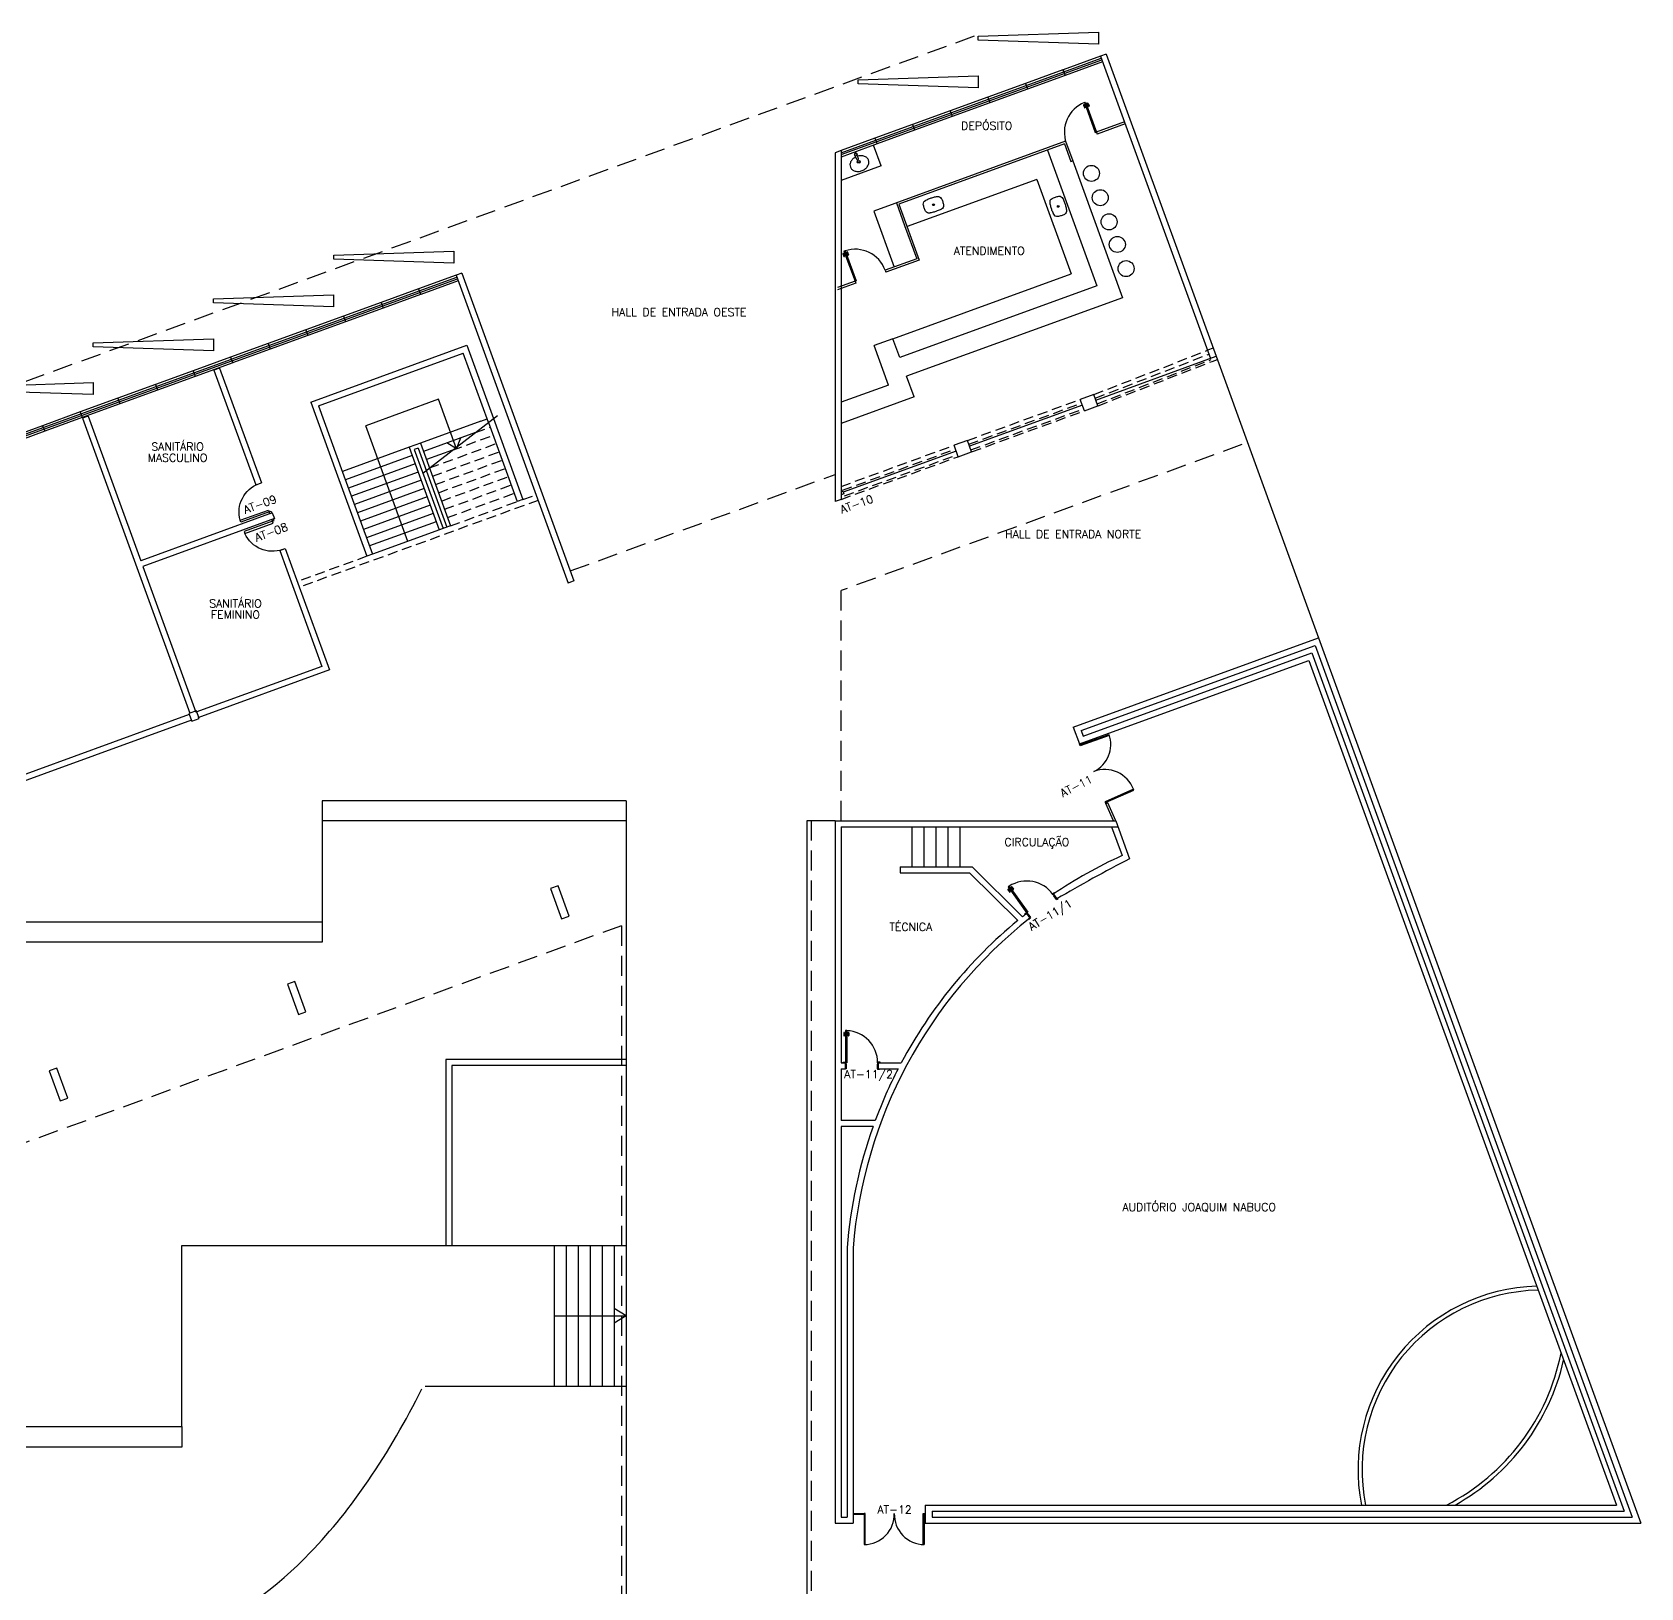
# Model space of a CAD drawing. Header units: millimetres. Extents: x -8036 to 2166, y 1122 to 16128.
# Drawn here: x 2126.18 to 2166.38, y 1157.99 to 1196.86 of the extents above; entities that cross this region are included whole.
import ezdxf
from ezdxf.enums import TextEntityAlignment as Align

# ---------------------------------------------------------------- set-up
doc = ezdxf.new("R2010")
doc.units = ezdxf.units.MM
doc.linetypes.add('DASHED', pattern=[0.75, 0.5, -0.25])
doc.linetypes.add('HIDDEN', pattern=[0.375, 0.25, -0.125])
for name, color, linetype in [('1', 1, 'Continuous'), ('ALVE', 2, 'Continuous'), ('BANCOS', 2, 'Continuous'), ('DIV2', 1, 'Continuous'), ('DIVISORIA', 2, 'Continuous'), ('ENDEREÇO', 2, 'Continuous'), ('ESQUADRIA', 1, 'Continuous'), ('ESTRUTURA', 3, 'Continuous'), ('PC', 1, 'Continuous'), ('PISO', 1, 'Continuous'), ('PORTA', 2, 'Continuous'), ('PROJ', 1, 'HIDDEN'), ('TEXTO', 2, 'Continuous')]:
    doc.layers.add(name, color=color, linetype=linetype)
doc.styles.add('UNB-100', font='simplex.shx', dxfattribs={"height": 0.2})

# ---------------------------------------------------------------- blocks, each defined once
blk = doc.blocks.new('ESQ1', base_point=(1.096, 1.3))
for p, q in [((1.096, 1.3), (1.096, 1.45)), ((1.096, 1.45), (2.096, 1.45)), ((2.096, 1.394), (1.096, 1.394)), ((2.096, 1.351), (1.096, 1.351)), ((1.096, 1.3), (2.096, 1.3)), ((2.096, 1.3), (2.096, 1.45))]:
    blk.add_line(p, q)
blk = doc.blocks.new('PD', base_point=(61, 32.975))
at = {"linetype": 'Continuous'}
for p, q in [((60.9, 33.75), (60.9, 33)), ((60.95, 33.75), (60.9, 33.75)), ((60.95, 33), (60.95, 33.75)), ((60.9, 33), (60.95, 33)), ((60.95, 33), (60.95, 32.95)), ((61, 33), (60.95, 33)), ((61, 32.95), (61, 33)), ((60.95, 32.95), (61, 32.95))]:
    blk.add_line(p, q, dxfattribs=at)
blk.add_arc((60.95, 33.002), 0.75, 93.8224, 180.1275, dxfattribs=at)
blk = doc.blocks.new('PE', base_point=(61.3, 32.975))
at = {"linetype": 'Continuous'}
for p, q in [((61.35, 33), (61.35, 33.75)), ((61.35, 33.75), (61.4, 33.75)), ((61.4, 33.75), (61.4, 33)), ((61.3, 33), (61.35, 33)), ((61.3, 32.95), (61.3, 33)), ((61.35, 33), (61.35, 32.95)), ((61.4, 33), (61.35, 33)), ((61.35, 32.95), (61.3, 32.95))]:
    blk.add_line(p, q, dxfattribs=at)
blk.add_arc((61.35, 33.002), 0.75, 359.8725, 86.1776, dxfattribs=at)
blk = doc.blocks.new('cuba-e-p')
for p, q in [((-0.021, 0.174), (-0.031, 0.051)), ((0.01, 0.183), (-0.011, 0.183)), ((0.02, 0.174), (0.029, 0.051))]:
    blk.add_line(p, q)
blk.add_lwpolyline([(0.022, 0.104, 0.059992), (0.096, 0.119, 0.087531), (0.172, 0.159, 0.105501), (0.226, 0.223, 0.123031), (0.243, 0.293, 0.123031), (0.226, 0.362, 0.105501), (0.172, 0.426, 0.087531), (0.096, 0.467, 0.07802), (0, 0.482, 0.07802), (-0.096, 0.467, 0.087531), (-0.172, 0.426, 0.105501), (-0.226, 0.362, 0.123031), (-0.243, 0.293, 0.123031), (-0.226, 0.223, 0.105501), (-0.172, 0.159, 0.087531), (-0.096, 0.119, 0.059024), (-0.024, 0.105, 0.07802)], format="xyb")
for centre, radius in [((0, 0.245), 0.0347), ((-0.001, 0.051), 0.03), ((0, 0.245), 0.0265)]:
    blk.add_circle(centre, radius)
for centre, radius, start, end in [((-0.001, 0.051), 0.0361, 141.6086, 38.3914), ((-0.011, 0.173), 0.01, 90, 175.6464), ((0.01, 0.173), 0.01, 4.3536, 90)]:
    blk.add_arc(centre, radius, start, end)
blk = doc.blocks.new('Cuba-qua')
blk.add_lwpolyline([(0, -0.18, -0.023279), (-0.042, -0.178, -0.01916), (-0.14, -0.17, -0.021277), (-0.145, -0.17, -0.022101), (-0.155, -0.168, -0.137935), (-0.207, -0.143, -0.168041), (-0.237, -0.089, -0.040113), (-0.244, 0, -0.040113), (-0.237, 0.089, -0.168041), (-0.207, 0.143, -0.137935), (-0.155, 0.168, -0.022101), (-0.145, 0.17, -0.021277), (-0.14, 0.17, -0.01916), (-0.042, 0.178, -0.023279), (0, 0.18, -0.023279), (0.042, 0.178, -0.01916), (0.14, 0.17, -0.021277), (0.145, 0.17, -0.022101), (0.155, 0.168, -0.137935), (0.207, 0.143, -0.168041), (0.237, 0.089, -0.040113), (0.244, 0, -0.040113), (0.237, -0.089, -0.168041), (0.207, -0.143, -0.137935), (0.155, -0.168, -0.022101), (0.145, -0.17, -0.021277), (0.14, -0.17, -0.01916), (0.042, -0.178, -0.023279)], format="xyb", close=True)
blk.add_circle((0, 0), 0.0225)

msp = doc.modelspace()

# ---------------------------------------------------------------- linework, layer by layer
at = {"linetype": 'Continuous'}
msp.add_line((2155.667, 1188.633), (2155.802, 1188.682), dxfattribs=at)
at = {"layer": '1'}
msp.add_line((2135.944, 1185.845), (2137.807, 1187.283), dxfattribs=at)
at = {"layer": 'ALVE'}
for p, q in [((2153.024, 1196.315), (2152.883, 1196.264)), ((2152.883, 1196.264), (2155.632, 1188.711)), ((2153.024, 1196.315), (2155.773, 1188.762)), ((2146.396, 1193.903), (2146.246, 1193.848)), ((2146.246, 1193.848), (2146.246, 1185.134)), ((2146.396, 1193.903), (2146.396, 1185.188)), ((2136.919, 1190.843), (2136.778, 1190.791)), ((2136.778, 1190.791), (2139.578, 1183.096)), ((2136.778, 1190.791), (2136.829, 1190.651)), ((2136.778, 1190.791), (2136.829, 1190.651)), ((2136.919, 1190.843), (2139.719, 1183.148)), ((2133.144, 1187.618), (2137.044, 1189.037)), ((2137.044, 1189.037), (2137.675, 1187.302)), ((2155.699, 1188.964), (2155.558, 1188.912)), ((2130.865, 1188.469), (2130.724, 1188.418)), ((2130.865, 1188.469), (2131.909, 1185.601)), ((2133.336, 1187.528), (2136.954, 1188.845)), ((2137.585, 1187.112), (2136.954, 1188.845)), ((2130.724, 1188.418), (2131.768, 1185.549)), ((2127.577, 1187.27), (2127.436, 1187.219)), ((2127.577, 1187.27), (2128.894, 1183.653)), ((2133.144, 1187.618), (2133.78, 1185.871)), ((2133.336, 1187.528), (2133.939, 1185.871)), ((2137.675, 1187.302), (2138.446, 1185.185)), ((2127.436, 1187.219), (2130.122, 1179.841)), ((2137.585, 1187.112), (2138.305, 1185.133)), ((2135.885, 1186.594), (2135.603, 1186.491)), ((2135.603, 1186.491), (2135.828, 1185.871)), ((2135.825, 1186.465), (2135.731, 1186.431)), ((2135.825, 1186.465), (2136.543, 1184.492)), ((2135.885, 1186.594), (2136.637, 1184.526)), ((2135.731, 1186.431), (2135.935, 1185.871)), ((2133.78, 1185.871), (2134.546, 1183.765)), ((2133.939, 1185.871), (2134.687, 1183.817)), ((2135.828, 1185.871), (2136.355, 1184.424)), ((2135.935, 1185.871), (2136.449, 1184.458)), ((2131.768, 1185.549), (2131.909, 1185.601)), ((2132.182, 1184.851), (2128.894, 1183.653)), ((2132.182, 1184.851), (2132.234, 1184.71)), ((2146.396, 1185.188), (2146.246, 1185.134)), ((2132.234, 1184.71), (2128.945, 1183.512)), ((2136.637, 1184.526), (2136.355, 1184.424)), ((2132.366, 1183.908), (2132.507, 1183.959)), ((2132.366, 1183.908), (2133.419, 1181.014)), ((2132.507, 1183.959), (2133.611, 1180.924)), ((2128.945, 1183.512), (2130.271, 1179.868)), ((2139.719, 1183.148), (2139.578, 1183.096)), ((2158.332, 1181.729), (2166.385, 1159.606)), ((2158.166, 1181.349), (2165.97, 1159.906)), ((2158.243, 1181.537), (2166.17, 1159.756)), ((2133.419, 1181.014), (2130.271, 1179.868)), ((2133.611, 1180.924), (2130.323, 1179.727)), ((2158.091, 1181.162), (2165.773, 1160.056)), ((2130.107, 1179.808), (2124.343, 1177.711)), ((2130.158, 1179.668), (2124.395, 1177.57)), ((2148.501, 1159.818), (2148.501, 1159.843))]:
    msp.add_line(p, q, dxfattribs=at)
at = {"layer": 'ALVE', "linetype": 'Continuous'}
for p, q in [((2152.201, 1179.497), (2158.332, 1181.729)), ((2152.393, 1179.408), (2158.243, 1181.537)), ((2152.445, 1179.267), (2158.166, 1181.349)), ((2152.355, 1179.075), (2158.091, 1181.162)), ((2152.201, 1179.497), (2152.355, 1179.075)), ((2152.393, 1179.408), (2152.445, 1179.267)), ((2146.246, 1177.157), (2146.246, 1159.606)), ((2146.246, 1177.157), (2153.262, 1177.157)), ((2146.396, 1177.007), (2153.316, 1177.007)), ((2146.396, 1177.007), (2146.396, 1171.11)), ((2148.171, 1176.002), (2148.171, 1177.004)), ((2148.471, 1176.002), (2148.471, 1177.004)), ((2148.771, 1176.002), (2148.771, 1177.004)), ((2149.072, 1176.002), (2149.072, 1177.004)), ((2149.372, 1176.002), (2149.372, 1177.004)), ((2153.156, 1177.007), (2153.419, 1176.285)), ((2153.262, 1177.157), (2153.608, 1176.205)), ((2147.871, 1176.002), (2147.871, 1175.852)), ((2147.871, 1176.002), (2149.672, 1176.002)), ((2150.93, 1174.756), (2149.672, 1176.002)), ((2147.871, 1175.852), (2149.61, 1175.852)), ((2150.813, 1174.661), (2149.61, 1175.852)), ((2146.396, 1170.96), (2146.396, 1169.663)), ((2147.326, 1171.11), (2147.901, 1171.11)), ((2147.326, 1170.96), (2147.822, 1170.96)), ((2147.249, 1169.663), (2146.396, 1169.663)), ((2146.396, 1169.513), (2146.396, 1159.756)), ((2147.195, 1169.513), (2146.396, 1169.513)), ((2146.546, 1166.488), (2146.546, 1159.756)), ((2146.696, 1166.477), (2146.696, 1159.606)), ((2123.919, 1162.021), (2129.92, 1162.021)), ((2129.92, 1162.021), (2129.92, 1161.501)), ((2129.92, 1161.501), (2123.919, 1161.501)), ((2148.501, 1160.056), (2165.773, 1160.056)), ((2148.501, 1160.056), (2148.501, 1159.606)), ((2148.673, 1159.906), (2165.97, 1159.906)), ((2148.673, 1159.906), (2148.673, 1159.756)), ((2146.246, 1159.606), (2146.696, 1159.606)), ((2146.396, 1159.756), (2146.546, 1159.756)), ((2148.501, 1159.606), (2166.385, 1159.606)), ((2148.673, 1159.756), (2166.17, 1159.756))]:
    msp.add_line(p, q, dxfattribs=at)
at = {"layer": 'ALVE', "color": 2, "linetype": 'Continuous'}
for p, q in [((2151.702, 1175.324), (2151.789, 1175.202)), ((2151.027, 1174.842), (2151.114, 1174.72)), ((2146.396, 1171.11), (2146.496, 1171.11)), ((2146.396, 1170.96), (2146.496, 1170.96)), ((2146.496, 1171.11), (2146.496, 1170.96)), ((2147.326, 1171.11), (2147.326, 1170.96))]:
    msp.add_line(p, q, dxfattribs=at)
at = {"layer": 'ALVE', "linetype": 'Continuous'}
for centre, radius, start, end in [((2158.296, 1165.555), 11.786, 114.443, 124.0441), ((2169.813, 1144.676), 35.45, 117.2016, 120.559), ((2158.296, 1165.555), 11.786, 128.0557, 128.682), ((2158.34, 1165.542), 11.681, 128.218, 175.4124), ((2158.296, 1165.555), 11.786, 129.4155, 151.8821), ((2158.296, 1165.555), 11.786, 152.7058, 159.6), ((2158.296, 1165.555), 11.786, 160.3761, 175.4581), ((2163.907, 1160.934), 4.591, 91.5385, 191.0316), ((2163.907, 1160.934), 4.491, 91.112, 191.2805), ((2159.031, 1164.915), 5.464, 297.2144, 348.8003), ((2159.031, 1164.915), 5.564, 299.1534, 347.1395)]:
    msp.add_arc(centre, radius, start, end, dxfattribs=at)
at = {"layer": 'BANCOS'}
for p, q in [((2151.555, 1193.918), (2152.79, 1190.526)), ((2152.185, 1193.647), (2153.43, 1190.227)), ((2152.79, 1190.526), (2147.863, 1188.732)), ((2153.43, 1190.227), (2148.034, 1188.263)), ((2147.692, 1189.202), (2147.222, 1189.031)), ((2147.581, 1188.045), (2147.222, 1189.031)), ((2147.863, 1188.732), (2147.692, 1189.202)), ((2148.222, 1187.746), (2148.034, 1188.263)), ((2147.581, 1188.045), (2146.396, 1187.613)), ((2148.222, 1187.746), (2146.396, 1187.081))]:
    msp.add_line(p, q, dxfattribs=at)
at = {"layer": 'BANCOS', "linetype": 'Continuous'}
for p, q in [((2141.027, 1177.657), (2133.431, 1177.657)), ((2133.431, 1177.657), (2133.431, 1177.157)), ((2141.027, 1177.657), (2141.027, 1177.157)), ((2141.027, 1177.157), (2133.431, 1177.157)), ((2133.431, 1174.625), (2125.408, 1174.625)), ((2133.431, 1174.625), (2133.431, 1174.125)), ((2133.431, 1174.125), (2125.408, 1174.125))]:
    msp.add_line(p, q, dxfattribs=at)
at = {"layer": 'BANCOS'}
for centre in [(2152.653, 1193.335), (2152.875, 1192.727), (2153.095, 1192.123), (2153.301, 1191.557), (2153.52, 1190.953)]:
    msp.add_circle(centre, 0.2, dxfattribs=at)
at = {"layer": 'DIV2'}
for p, q in [((2153.481, 1194.619), (2152.776, 1194.363)), ((2153.498, 1194.572), (2152.794, 1194.316)), ((2152.008, 1194.136), (2152.185, 1193.647)), ((2152.777, 1194.362), (2152.794, 1194.315)), ((2151.978, 1194.072), (2147.843, 1192.567)), ((2151.978, 1194.072), (2152.138, 1193.63)), ((2150.269, 1193.503), (2147.215, 1192.392)), ((2152.138, 1193.63), (2152.185, 1193.647)), ((2147.779, 1192.597), (2147.984, 1192.033)), ((2147.843, 1192.567), (2148.352, 1191.169)), ((2147.215, 1192.392), (2147.724, 1190.994)), ((2147.984, 1192.033), (2148.288, 1191.199)), ((2148.288, 1191.199), (2147.499, 1190.912)), ((2147.499, 1190.912), (2147.516, 1190.865)), ((2148.352, 1191.169), (2147.516, 1190.865)), ((2146.747, 1190.638), (2146.31, 1190.479)), ((2146.764, 1190.591), (2146.31, 1190.426)), ((2146.775, 1190.648), (2146.747, 1190.638)), ((2146.747, 1190.638), (2146.764, 1190.591))]:
    msp.add_line(p, q, dxfattribs=at)
at = {"layer": 'DIVISORIA'}
msp.add_line((2152.748, 1194.352), (2152.777, 1194.362), dxfattribs=at)
at = {"layer": 'DIVISORIA', "linetype": 'Continuous'}
for p, q in [((2153.016, 1177.586), (2153.062, 1177.607)), ((2153.262, 1177.157), (2153.062, 1177.607)), ((2153.207, 1177.157), (2153.016, 1177.586))]:
    msp.add_line(p, q, dxfattribs=at)
at = {"layer": 'ESQUADRIA'}
for p, q in [((2147.244, 1194.212), (2146.396, 1193.903)), ((2146.396, 1193.849), (2147.262, 1194.164)), ((2146.396, 1193.803), (2147.277, 1194.123)), ((2147.296, 1194.071), (2146.396, 1193.743)), ((2147.396, 1193.522), (2147.208, 1194.039)), ((2147.396, 1193.522), (2146.396, 1193.158))]:
    msp.add_line(p, q, dxfattribs=at)
at = {"layer": 'ESTRUTURA'}
for p, q in [((2149.827, 1196.763), (2152.827, 1196.863)), ((2149.827, 1196.663), (2149.827, 1196.763)), ((2152.827, 1196.563), (2149.827, 1196.663)), ((2152.827, 1196.863), (2152.827, 1196.563)), ((2152.827, 1196.863), (2152.827, 1196.563)), ((2146.82, 1195.668), (2149.82, 1195.768)), ((2149.82, 1195.768), (2149.82, 1195.468)), ((2146.82, 1195.568), (2146.82, 1195.668)), ((2149.82, 1195.468), (2146.82, 1195.568)), ((2133.722, 1191.29), (2136.722, 1191.39)), ((2133.722, 1191.19), (2133.722, 1191.29)), ((2136.722, 1191.39), (2136.722, 1191.09)), ((2136.722, 1191.09), (2133.722, 1191.19)), ((2130.715, 1190.196), (2133.715, 1190.296)), ((2130.715, 1190.096), (2130.715, 1190.196)), ((2133.715, 1189.996), (2130.715, 1190.096)), ((2133.715, 1190.296), (2133.715, 1189.996)), ((2127.708, 1189.102), (2130.708, 1189.202)), ((2127.708, 1189.002), (2127.708, 1189.102)), ((2130.708, 1188.902), (2127.708, 1189.002)), ((2130.708, 1189.202), (2130.708, 1188.902)), ((2124.701, 1188.007), (2127.701, 1188.107)), ((2127.701, 1188.107), (2127.701, 1187.807)), ((2127.701, 1187.807), (2124.701, 1187.907)), ((2152.711, 1187.809), (2152.375, 1187.687)), ((2152.479, 1187.402), (2152.375, 1187.687)), ((2152.814, 1187.524), (2152.711, 1187.809)), ((2152.479, 1187.402), (2152.814, 1187.524)), ((2149.556, 1186.66), (2149.22, 1186.538)), ((2149.323, 1186.254), (2149.22, 1186.538)), ((2149.66, 1186.376), (2149.556, 1186.66)), ((2149.323, 1186.254), (2149.66, 1186.376)), ((2130.286, 1179.9), (2130.098, 1179.832)), ((2130.098, 1179.832), (2130.167, 1179.644)), ((2130.167, 1179.644), (2130.355, 1179.712)), ((2130.355, 1179.712), (2130.286, 1179.9)), ((2139.322, 1175.533), (2139.134, 1175.465)), ((2139.134, 1175.465), (2139.411, 1174.706)), ((2139.599, 1174.774), (2139.322, 1175.533)), ((2139.411, 1174.706), (2139.599, 1174.774)), ((2132.747, 1173.14), (2132.559, 1173.072)), ((2132.559, 1173.072), (2132.835, 1172.312)), ((2133.023, 1172.381), (2132.747, 1173.14)), ((2132.835, 1172.312), (2133.023, 1172.381)), ((2126.795, 1170.974), (2126.607, 1170.906)), ((2126.607, 1170.906), (2126.881, 1170.154)), ((2127.069, 1170.222), (2126.795, 1170.974)), ((2126.881, 1170.154), (2127.069, 1170.222))]:
    msp.add_line(p, q, dxfattribs=at)
at = {"layer": 'PC'}
for p, q in [((2152.008, 1194.136), (2150.269, 1193.503)), ((2151.29, 1193.183), (2148.048, 1192.004)), ((2151.29, 1193.183), (2152.149, 1190.824)), ((2147.692, 1189.202), (2152.149, 1190.824))]:
    msp.add_line(p, q, dxfattribs=at)
at = {"layer": 'PISO', "linetype": 'Continuous'}
for p, q in [((2155.773, 1188.762), (2158.332, 1181.729)), ((2133.431, 1177.157), (2133.431, 1174.625)), ((2141.027, 1177.157), (2141.027, 1171.188)), ((2145.538, 1177.157), (2145.538, 1136.194)), ((2146.246, 1177.157), (2145.538, 1177.157)), ((2136.522, 1171.188), (2136.522, 1166.54)), ((2141.027, 1171.188), (2136.522, 1171.188)), ((2141.027, 1171.188), (2141.027, 1171.038)), ((2136.672, 1171.038), (2136.672, 1166.54)), ((2141.027, 1171.038), (2136.672, 1171.038)), ((2141.027, 1171.038), (2141.027, 1166.54)), ((2129.92, 1166.54), (2136.522, 1166.54)), ((2129.92, 1162.021), (2129.92, 1166.54)), ((2136.522, 1166.54), (2136.672, 1166.54)), ((2136.672, 1166.54), (2141.027, 1166.54)), ((2139.227, 1166.54), (2139.227, 1163.021)), ((2139.527, 1166.54), (2139.527, 1163.021)), ((2139.827, 1166.54), (2139.827, 1163.021)), ((2140.127, 1166.54), (2140.127, 1163.021)), ((2140.427, 1166.54), (2140.427, 1163.021)), ((2140.727, 1166.54), (2140.727, 1163.021)), ((2141.027, 1166.54), (2141.027, 1163.021)), ((2139.227, 1164.78), (2141.027, 1164.78)), ((2141.027, 1164.78), (2140.727, 1164.964)), ((2141.027, 1164.78), (2140.727, 1164.599)), ((2141.027, 1163.021), (2135.998, 1163.021)), ((2141.027, 1163.021), (2141.027, 1136.194))]:
    msp.add_line(p, q, dxfattribs=at)
at = {"layer": 'PISO'}
for p, q in [((2136.339, 1187.69), (2134.516, 1187.027)), ((2136.789, 1186.454), (2136.339, 1187.69)), ((2135.568, 1184.137), (2134.516, 1187.027)), ((2137.392, 1187.142), (2135.885, 1186.594)), ((2137.258, 1186.859), (2135.96, 1186.387)), ((2135.603, 1186.491), (2133.935, 1185.884)), ((2136.789, 1186.454), (2136.541, 1186.598)), ((2136.789, 1186.454), (2136.894, 1186.727)), ((2135.678, 1186.284), (2134.01, 1185.677)), ((2135.753, 1186.077), (2134.085, 1185.47)), ((2136.684, 1186.416), (2136.035, 1186.18)), ((2135.828, 1185.871), (2134.16, 1185.264)), ((2135.904, 1185.664), (2134.236, 1185.057)), ((2135.979, 1185.457), (2134.311, 1184.85)), ((2136.054, 1185.251), (2134.386, 1184.643)), ((2136.129, 1185.044), (2134.461, 1184.437)), ((2136.205, 1184.837), (2134.537, 1184.23)), ((2138.446, 1185.185), (2138.305, 1185.133)), ((2136.28, 1184.63), (2134.612, 1184.023)), ((2136.449, 1184.458), (2134.687, 1183.817)), ((2134.687, 1183.817), (2134.546, 1183.765))]:
    msp.add_line(p, q, dxfattribs=at)
at = {"layer": 'PISO', "linetype": 'Continuous'}
msp.add_lwpolyline([(2132.096, 1136.194), (2132.096, 1140.952, 0.208524), (2128.856, 1149.237, -0.260132), (2127.34, 1153.081, -0.144247), (2128.079, 1155.035, -0.121497), (2130.219, 1156.77, 0.092683), (2133.131, 1158.868, 0.040987), (2134.579, 1160.66, 0.035473), (2135.917, 1162.96)], format="xyb", dxfattribs=at)
at = {"layer": 'PORTA'}
for p, q in [((2152.454, 1195.041), (2152.477, 1194.977)), ((2152.471, 1195.047), (2152.493, 1195.055)), ((2152.471, 1195.047), (2152.493, 1194.983)), ((2152.479, 1195.025), (2152.501, 1195.033)), ((2152.49, 1195.063), (2152.495, 1195.065)), ((2152.49, 1195.063), (2152.503, 1195.025)), ((2152.503, 1195.025), (2152.509, 1195.026)), ((2152.529, 1195.077), (2152.523, 1195.075)), ((2152.529, 1195.077), (2152.543, 1195.038)), ((2152.554, 1195.076), (2152.532, 1195.069)), ((2152.543, 1195.038), (2152.537, 1195.037)), ((2152.562, 1195.054), (2152.54, 1195.047)), ((2152.554, 1195.076), (2152.576, 1195.013)), ((2152.57, 1195.082), (2152.593, 1195.018)), ((2146.443, 1191.323), (2146.466, 1191.259)), ((2146.459, 1191.329), (2146.481, 1191.337)), ((2146.459, 1191.329), (2146.483, 1191.265)), ((2146.467, 1191.307), (2146.489, 1191.315)), ((2146.478, 1191.345), (2146.483, 1191.347)), ((2146.478, 1191.345), (2146.492, 1191.307)), ((2146.492, 1191.307), (2146.498, 1191.309)), ((2146.517, 1191.36), (2146.512, 1191.358)), ((2146.517, 1191.36), (2146.531, 1191.321)), ((2146.542, 1191.359), (2146.52, 1191.351)), ((2146.531, 1191.321), (2146.526, 1191.319)), ((2146.55, 1191.338), (2146.528, 1191.33)), ((2146.542, 1191.359), (2146.565, 1191.296)), ((2146.558, 1191.366), (2146.582, 1191.302)), ((2152.763, 1187.667), (2155.773, 1188.762)), ((2152.427, 1187.544), (2149.608, 1186.518)), ((2149.272, 1186.396), (2146.449, 1185.369)), ((2146.396, 1185.38), (2146.439, 1185.396)), ((2146.465, 1185.325), (2146.396, 1185.3)), ((2146.44, 1185.394), (2146.464, 1185.326)), ((2152.365, 1179.052), (2153.093, 1179.313)), ((2153.101, 1179.289), (2152.375, 1179.029)), ((2152.379, 1179.083), (2152.355, 1179.075)), ((2152.365, 1179.052), (2152.355, 1179.075)), ((2152.389, 1179.06), (2152.365, 1179.052)), ((2152.375, 1179.029), (2152.365, 1179.052)), ((2152.379, 1179.083), (2152.389, 1179.06)), ((2153.705, 1177.944), (2152.996, 1177.632)), ((2153.006, 1177.609), (2153.715, 1177.922)), ((2153.027, 1177.619), (2153.006, 1177.609)), ((2153.016, 1177.586), (2153.006, 1177.609)), ((2153.039, 1177.596), (2153.016, 1177.586)), ((2153.029, 1177.619), (2153.039, 1177.596)), ((2150.567, 1175.432), (2150.606, 1175.377)), ((2150.581, 1175.442), (2150.6, 1175.456)), ((2150.581, 1175.442), (2150.62, 1175.387)), ((2150.595, 1175.463), (2150.6, 1175.466)), ((2150.595, 1175.463), (2150.618, 1175.43)), ((2150.595, 1175.423), (2150.613, 1175.437)), ((2150.618, 1175.43), (2150.623, 1175.433)), ((2150.629, 1175.487), (2150.624, 1175.484)), ((2150.629, 1175.487), (2150.652, 1175.454)), ((2150.653, 1175.493), (2150.634, 1175.48)), ((2150.666, 1175.474), (2150.647, 1175.461)), ((2150.652, 1175.454), (2150.648, 1175.451)), ((2150.653, 1175.493), (2150.692, 1175.438)), ((2150.667, 1175.504), (2150.706, 1175.448)), ((2146.464, 1171.857), (2146.464, 1171.79)), ((2146.482, 1171.857), (2146.505, 1171.857)), ((2146.482, 1171.857), (2146.482, 1171.79)), ((2146.482, 1171.834), (2146.505, 1171.834)), ((2146.505, 1171.866), (2146.505, 1171.826)), ((2146.505, 1171.866), (2146.511, 1171.866)), ((2146.505, 1171.826), (2146.511, 1171.826)), ((2146.547, 1171.866), (2146.541, 1171.866)), ((2146.547, 1171.826), (2146.541, 1171.826)), ((2146.57, 1171.857), (2146.546, 1171.857)), ((2146.57, 1171.834), (2146.546, 1171.834)), ((2146.547, 1171.866), (2146.547, 1171.826)), ((2146.57, 1171.857), (2146.57, 1171.79)), ((2146.587, 1171.857), (2146.587, 1171.79)), ((2146.696, 1159.845), (2146.976, 1159.844)), ((2146.976, 1159.819), (2146.696, 1159.82)), ((2146.976, 1159.844), (2146.976, 1159.069)), ((2147.001, 1159.844), (2146.976, 1159.844)), ((2146.976, 1159.819), (2146.976, 1159.844)), ((2147.001, 1159.069), (2147.001, 1159.844)), ((2148.451, 1159.068), (2148.451, 1159.843)), ((2148.451, 1159.843), (2148.476, 1159.843)), ((2148.451, 1159.843), (2148.476, 1159.843)), ((2148.476, 1159.843), (2148.476, 1159.068)), ((2148.476, 1159.843), (2148.501, 1159.842)), ((2148.476, 1159.818), (2148.476, 1159.843)), ((2148.476, 1159.843), (2148.501, 1159.843)), ((2148.501, 1159.818), (2148.476, 1159.818))]:
    msp.add_line(p, q, dxfattribs=at)
at = {"layer": 'PORTA', "color": 2}
for p, q in [((2152.481, 1195.106), (2152.509, 1195.116)), ((2152.481, 1195.106), (2152.748, 1194.352)), ((2152.509, 1195.116), (2152.777, 1194.362)), ((2146.496, 1191.398), (2146.468, 1191.388)), ((2146.468, 1191.388), (2146.747, 1190.638)), ((2146.496, 1191.398), (2146.775, 1190.648)), ((2150.599, 1175.519), (2150.574, 1175.502)), ((2150.574, 1175.502), (2151.039, 1174.85)), ((2150.599, 1175.519), (2151.063, 1174.868)), ((2151.039, 1174.85), (2151.063, 1174.868)), ((2146.541, 1171.91), (2146.511, 1171.91)), ((2146.511, 1171.91), (2146.511, 1171.11)), ((2146.541, 1171.91), (2146.541, 1171.11)), ((2146.511, 1171.11), (2146.541, 1171.11))]:
    msp.add_line(p, q, dxfattribs=at)
at = {"layer": 'PORTA', "color": 1, "linetype": 'HIDDEN'}
for p, q in [((2152.711, 1187.809), (2155.558, 1188.912)), ((2152.747, 1187.715), (2155.594, 1188.819)), ((2152.801, 1187.576), (2155.649, 1188.679)), ((2152.819, 1187.529), (2155.667, 1188.633)), ((2149.556, 1186.66), (2152.375, 1187.687)), ((2149.59, 1186.567), (2152.41, 1187.593)), ((2149.642, 1186.426), (2152.461, 1187.452)), ((2149.66, 1186.376), (2152.479, 1187.402)), ((2146.396, 1185.51), (2149.22, 1186.538)), ((2146.43, 1185.416), (2149.254, 1186.444)), ((2146.396, 1185.188), (2149.323, 1186.254)), ((2146.481, 1185.275), (2149.305, 1186.303))]:
    msp.add_line(p, q, dxfattribs=at)
at = {"layer": 'PORTA', "linetype": 'Continuous'}
for p, q in [((2152.375, 1179.029), (2152.355, 1179.076)), ((2153.006, 1177.609), (2152.996, 1177.632)), ((2153.715, 1177.922), (2153.705, 1177.944))]:
    msp.add_line(p, q, dxfattribs=at)
at = {"layer": 'PORTA', "color": 2, "linetype": 'Continuous'}
for p, q in [((2151.698, 1175.321), (2151.69, 1175.315)), ((2151.69, 1175.315), (2151.71, 1175.286)), ((2151.733, 1175.358), (2151.693, 1175.329)), ((2151.693, 1175.329), (2151.698, 1175.321)), ((2151.702, 1175.324), (2151.698, 1175.321)), ((2151.71, 1175.286), (2151.702, 1175.281)), ((2151.702, 1175.281), (2151.769, 1175.187)), ((2151.739, 1175.35), (2151.733, 1175.358)), ((2151.769, 1175.187), (2151.777, 1175.193)), ((2151.789, 1175.202), (2151.777, 1175.193)), ((2151.777, 1175.193), (2151.783, 1175.185)), ((2151.783, 1175.185), (2151.824, 1175.214)), ((2151.824, 1175.214), (2151.818, 1175.222)), ((2150.984, 1174.824), (2151.025, 1174.853)), ((2150.996, 1174.808), (2150.984, 1174.824)), ((2151.025, 1174.853), (2151.031, 1174.845)), ((2151.027, 1174.842), (2151.031, 1174.845)), ((2151.031, 1174.845), (2151.039, 1174.85)), ((2151.039, 1174.85), (2151.059, 1174.822)), ((2151.059, 1174.822), (2151.067, 1174.828)), ((2151.067, 1174.828), (2151.134, 1174.734)), ((2151.091, 1174.691), (2151.085, 1174.699)), ((2151.132, 1174.72), (2151.091, 1174.691)), ((2151.114, 1174.72), (2151.126, 1174.728)), ((2151.134, 1174.734), (2151.126, 1174.728)), ((2151.126, 1174.728), (2151.132, 1174.72)), ((2146.451, 1171.11), (2146.451, 1171.12)), ((2146.451, 1171.12), (2146.501, 1171.12)), ((2146.461, 1170.95), (2146.461, 1170.96)), ((2146.511, 1170.95), (2146.461, 1170.95)), ((2146.496, 1171.11), (2146.501, 1171.11)), ((2146.496, 1170.96), (2146.511, 1170.96)), ((2146.501, 1171.12), (2146.501, 1171.11)), ((2146.501, 1171.11), (2146.511, 1171.11)), ((2146.511, 1171.11), (2146.511, 1171.075)), ((2146.511, 1171.075), (2146.521, 1171.075)), ((2146.521, 1170.96), (2146.511, 1170.96)), ((2146.511, 1170.96), (2146.511, 1170.95)), ((2146.521, 1171.075), (2146.521, 1170.96)), ((2147.311, 1171.075), (2147.301, 1171.075)), ((2147.301, 1171.075), (2147.301, 1170.96)), ((2147.301, 1170.96), (2147.311, 1170.96)), ((2147.321, 1171.11), (2147.311, 1171.11)), ((2147.311, 1171.11), (2147.311, 1171.075)), ((2147.311, 1170.96), (2147.311, 1170.95)), ((2147.326, 1170.96), (2147.311, 1170.96)), ((2147.311, 1170.95), (2147.361, 1170.95)), ((2147.371, 1171.12), (2147.321, 1171.12)), ((2147.321, 1171.12), (2147.321, 1171.11)), ((2147.326, 1171.11), (2147.321, 1171.11)), ((2147.361, 1170.95), (2147.361, 1170.96)), ((2147.371, 1171.11), (2147.371, 1171.12))]:
    msp.add_line(p, q, dxfattribs=at)
at = {"layer": 'PORTA', "color": 1}
for centre, start, end in [((2152.777, 1194.362), 111.7062, 199.9246), ((2146.747, 1190.638), 20.0155, 108.2339), ((2151.039, 1174.85), 35.5004, 123.3513), ((2146.511, 1171.11), 0, 87.8509)]:
    msp.add_arc(centre, 0.8, start, end, dxfattribs=at)
at = {"layer": 'PORTA'}
for centre, radius, start, end in [((2152.463, 1195.044), 0.00874, 109.5565, 199.5565), ((2152.463, 1195.044), 0.00874, 19.5565, 109.5565), ((2152.485, 1194.98), 0.00874, 199.5565, 289.5565), ((2152.485, 1194.98), 0.00874, 289.5565, 19.5565), ((2152.562, 1195.079), 0.00874, 109.5565, 199.5565), ((2152.562, 1195.079), 0.00874, 19.5565, 109.5565), ((2152.585, 1195.015), 0.00874, 199.5565, 289.5565), ((2152.585, 1195.015), 0.00874, 289.5565, 19.5565), ((2146.451, 1191.326), 0.00874, 110.3835, 200.3835), ((2146.451, 1191.326), 0.00874, 20.3835, 110.3835), ((2146.55, 1191.363), 0.00874, 110.3835, 200.3835), ((2146.55, 1191.363), 0.00874, 20.3835, 110.3835), ((2146.574, 1191.299), 0.00874, 200.3835, 290.3835), ((2146.574, 1191.299), 0.00874, 290.3835, 20.3835), ((2146.475, 1191.262), 0.00874, 200.3835, 290.3835), ((2146.475, 1191.262), 0.00874, 290.3835, 20.3835), ((2152.382, 1179.062), 0.754, 296.2761, 19.4709), ((2152.99, 1177.67), 0.766, 20.9624, 110.9769), ((2150.574, 1175.437), 0.00874, 125.5004, 215.5004), ((2150.574, 1175.437), 0.00874, 35.5004, 125.5004), ((2150.613, 1175.382), 0.00874, 215.5004, 305.5004), ((2150.613, 1175.382), 0.00874, 305.5004, 35.5004), ((2150.66, 1175.498), 0.00874, 125.5004, 215.5004), ((2150.66, 1175.498), 0.00874, 35.5004, 125.5004), ((2150.699, 1175.443), 0.00874, 215.5004, 305.5004), ((2150.699, 1175.443), 0.00874, 305.5004, 35.5004), ((2146.473, 1171.857), 0.00874, 90, 180), ((2146.473, 1171.79), 0.00874, 180, 270), ((2146.473, 1171.857), 0.00874, 0, 90), ((2146.473, 1171.79), 0.00874, 270, 0), ((2146.579, 1171.857), 0.00874, 90, 180), ((2146.579, 1171.79), 0.00874, 180, 270), ((2146.579, 1171.857), 0.00874, 0, 90), ((2146.579, 1171.79), 0.00874, 270, 0), ((2146.973, 1159.823), 0.754, 270.2441, 1.5583), ((2148.48, 1159.822), 0.754, 178.3658, 269.6799)]:
    msp.add_arc(centre, radius, start, end, dxfattribs=at)
at = {"layer": 'PROJ', "linetype": 'DASHED'}
for p, q in [((2149.727, 1196.763), (2079.264, 1171.116)), ((2149.727, 1196.763), (2080.237, 1171.47)), ((2156.416, 1186.555), (2146.396, 1182.908)), ((2139.628, 1183.399), (2146.246, 1185.808)), ((2146.396, 1177.157), (2146.396, 1182.908)), ((2145.65, 1177.159), (2145.65, 1140.595)), ((2140.909, 1174.534), (2097.279, 1158.654)), ((2140.909, 1174.534), (2140.909, 1140.595))]:
    msp.add_line(p, q, dxfattribs=at)
at = {"layer": 'PROJ'}
for p, q in [((2137.258, 1186.859), (2137.628, 1186.994)), ((2137.392, 1187.142), (2137.553, 1187.201)), ((2136.11, 1185.973), (2137.778, 1186.58)), ((2136.684, 1186.416), (2137.703, 1186.787)), ((2136.186, 1185.767), (2137.854, 1186.374)), ((2136.261, 1185.56), (2137.929, 1186.167)), ((2136.336, 1185.353), (2138.004, 1185.96)), ((2136.411, 1185.146), (2138.079, 1185.754)), ((2136.487, 1184.94), (2138.154, 1185.547)), ((2136.562, 1184.733), (2138.23, 1185.34)), ((2138.446, 1185.185), (2138.775, 1185.304)), ((2138.826, 1185.163), (2132.859, 1182.992)), ((2136.637, 1184.526), (2138.305, 1185.133)), ((2134.546, 1183.765), (2132.808, 1183.132))]:
    msp.add_line(p, q, dxfattribs=at)

# ---------------------------------------------------------------- block references
at = {"layer": 'ESQUADRIA'}
for name, p, rotation in [('ESQ1', (2152.883, 1196.264), 199.9999999999991), ('ESQ1', (2151.943, 1195.922), 199.9999999999991), ('ESQ1', (2151.003, 1195.58), 199.9999999999991), ('ESQ1', (2149.124, 1194.896), 199.9999999999991), ('ESQ1', (2150.063, 1195.238), 199.9999999999991), ('ESQ1', (2148.184, 1194.554), 199.9999999999991), ('cuba-e-p', (2146.746, 1193.85), 201.8766853385165), ('ESQ1', (2136.778, 1190.791), 200), ('ESQ1', (2134.898, 1190.107), 200), ('ESQ1', (2135.838, 1190.449), 200), ('ESQ1', (2133.959, 1189.765), 200), ('ESQ1', (2133.019, 1189.423), 200), ('ESQ1', (2132.079, 1189.081), 200), ('ESQ1', (2131.14, 1188.739), 200), ('ESQ1', (2129.26, 1188.055), 200), ('ESQ1', (2130.2, 1188.397), 200), ('ESQ1', (2128.32, 1187.713), 200), ('ESQ1', (2127.381, 1187.371), 200), ('ESQ1', (2126.441, 1187.029), 200)]:
    msp.add_blockref(name, p, dxfattribs=dict(at, rotation=rotation))
at = {"layer": 'PC'}
for p, rotation in [((2148.705, 1192.55), 18.61580052164916), ((2151.825, 1192.509), 287.4640084237803)]:
    msp.add_blockref('Cuba-qua', p, dxfattribs=dict(at, rotation=rotation))
at = {"layer": 'PORTA', "xscale": -1, "rotation": 109.9999999999998}
for name, p in [('PD', (2132.144, 1184.835)), ('PE', (2132.19, 1184.695))]:
    msp.add_blockref(name, p, dxfattribs=at)

# ---------------------------------------------------------------- texts
at = {"layer": 'ENDEREÇO', "linetype": 'Continuous', "style": 'UNB-100'}
for s, rotation, p in [('AT-09', 20, (2131.908, 1184.969)), ('AT-10', 20, (2146.82, 1184.976)), ('AT-08', 20, (2132.19, 1184.274)), ('AT-11', 26.7509, (2152.32, 1177.934)), ('AT-11/1', 31.384, (2151.673, 1174.717))]:
    msp.add_text(s, height=0.2, rotation=rotation, dxfattribs=at).set_placement(p, align=Align.CENTER)
for s, p in [('AT-11/2', (2147.083, 1170.722)), ('AT-12', (2147.733, 1159.84))]:
    msp.add_text(s, height=0.2, dxfattribs=at).set_placement(p, align=Align.CENTER)
at = {"layer": 'TEXTO', "linetype": 'Continuous', "style": 'UNB-100'}
for s, p in [('DEPÓSITO', (2150.036, 1194.424)), ('ATENDIMENTO', (2150.099, 1191.3)), ('HALL DE ENTRADA OESTE', (2142.346, 1189.766)), ('SANITÁRIO', (2129.813, 1186.405)), ('MASCULINO', (2129.813, 1186.128)), ('HALL DE ENTRADA NORTE', (2152.196, 1184.22)), ('SANITÁRIO', (2131.261, 1182.485)), ('FEMININO', (2131.261, 1182.207)), ('CIRCULAÇÃO', (2151.291, 1176.523)), ('TÉCNICA', (2148.139, 1174.404)), ('AUDITÓRIO JOAQUIM NABUCO', (2155.347, 1167.401))]:
    msp.add_text(s, height=0.2, dxfattribs=at).set_placement(p, align=Align.CENTER)

doc.saveas('drawing.dxf')
